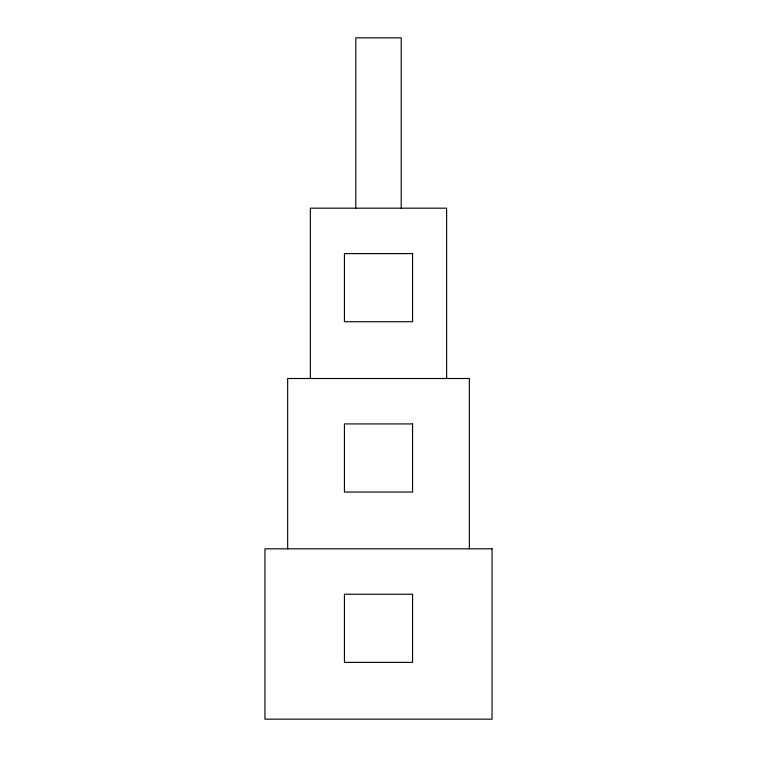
<?xml version="1.0" encoding="UTF-8"?>
<svg xmlns="http://www.w3.org/2000/svg" width="757" height="757" viewBox="0 0 757 757"><rect width="100%" height="100%" fill="white"/><g stroke="black" fill="none" stroke-linecap="round" stroke-linejoin="round"><path stroke-width="1.14" d="M469.34 548.825L469.34 378.5L287.66 378.5L287.66 548.825M446.63 378.5L446.63 208.175L310.37 208.175L310.37 378.5M401.21 208.175L401.21 37.85L355.79 37.85L355.79 208.175M412.565 253.595L344.435 253.595L344.435 321.725L412.565 321.725L412.565 253.595M412.565 423.92L344.435 423.92L344.435 492.05L412.565 492.05L412.565 423.92M492.05 548.825L264.95 548.825L264.95 719.15L492.05 719.15L492.05 548.825M412.565 594.245L344.435 594.245L344.435 662.375L412.565 662.375L412.565 594.245"/></g></svg>
